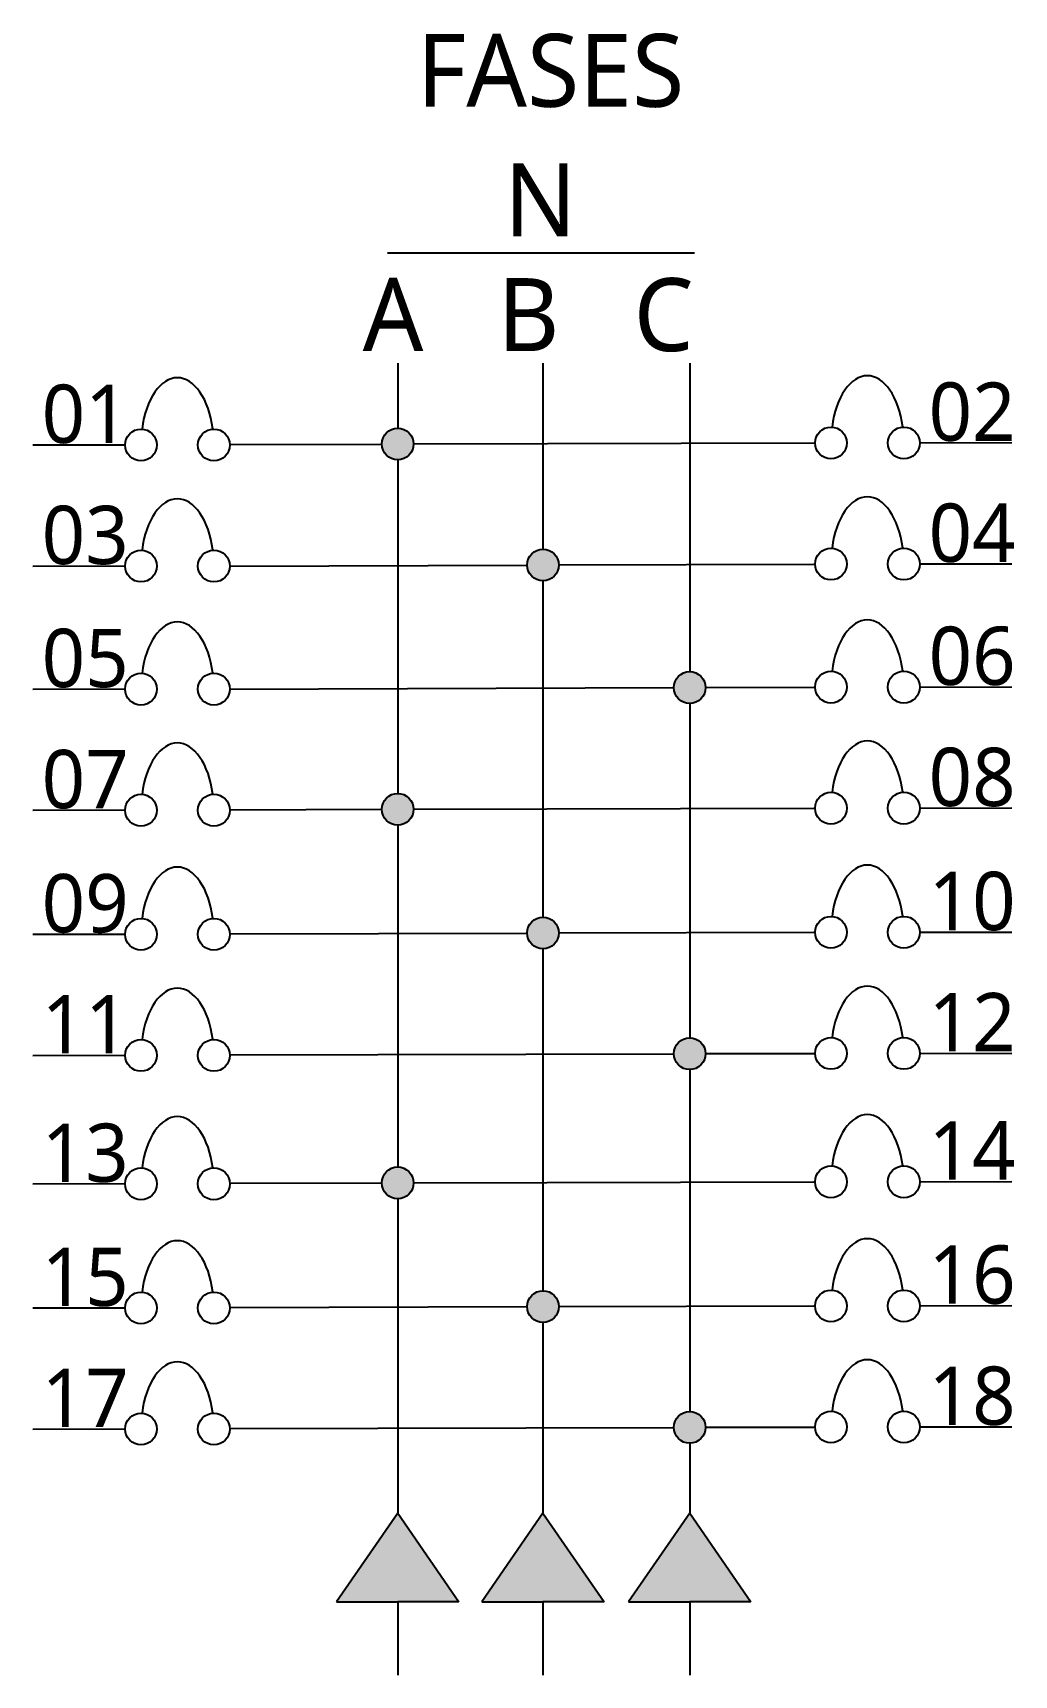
# Model space of a CAD drawing. Header units: millimetres. Extents: x -15.9 to 17.7, y -26.8 to 29.5.
import ezdxf

# ---------------------------------------------------------------- set-up
doc = ezdxf.new("R2010")
doc.units = ezdxf.units.MM

msp = doc.modelspace()

# ---------------------------------------------------------------- hatches: boundary and pattern name
h = msp.add_hatch(color=256)
h.dxf.hatch_style = 1
h.paths.add_polyline_path([(-2.824, 15.366, 1), (-3.914, 15.366, 1)])
h.paths.add_polyline_path([(1.06, 11.22, 1), (2.15, 11.22, 1)])
h.paths.add_polyline_path([(7.178, 7.021, 1), (6.089, 7.021, 1)])
h.paths.add_polyline_path([(-2.824, 2.851, 1), (-3.914, 2.851, 1)])
h.paths.add_polyline_path([(2.15, -1.388, 1), (1.06, -1.388, 1)])
h.paths.add_polyline_path([(7.178, -5.524, 1), (6.089, -5.524, 1)])
h = msp.add_hatch(color=256)
h.dxf.hatch_style = 1
h.paths.add_polyline_path([(-2.824, -9.95, 1), (-3.914, -9.95, 1)])
h.paths.add_polyline_path([(1.06, -14.189, 1), (2.15, -14.189, 1)])
h.paths.add_polyline_path([(7.178, -18.325, 1), (6.089, -18.325, 1)])
h = msp.add_hatch(color=256)
h.dxf.hatch_style = 1
h.paths.add_polyline_path([(-1.272, -24.307), (-3.369, -21.265), (-5.465, -24.307), (-3.369, -24.307)])
h = msp.add_hatch(color=256)
h.dxf.hatch_style = 1
h.paths.add_polyline_path([(3.702, -24.307), (1.605, -21.265), (-0.492, -24.307), (1.605, -24.307)])
h = msp.add_hatch(color=256)
h.dxf.hatch_style = 1
h.paths.add_polyline_path([(8.73, -24.307), (6.633, -21.265), (4.537, -24.307), (6.633, -24.307)])

# ---------------------------------------------------------------- linework, layer by layer
for p, q in [((-3.718, 21.916), (6.797, 21.916)), ((-3.369, 18.131), (-3.369, 15.91)), ((1.605, 18.131), (1.605, 11.765)), ((6.633, 18.131), (6.633, 7.565)), ((-15.866, 15.333), (-12.708, 15.341)), ((-9.121, 15.351), (-3.914, 15.364)), ((-2.824, 15.367), (10.925, 15.402)), ((14.512, 15.404), (17.671, 15.412)), ((-3.369, 14.821), (-3.369, 3.396)), ((14.512, 11.255), (17.671, 11.263)), ((-15.866, 11.184), (-12.708, 11.193)), ((-9.121, 11.184), (1.06, 11.219)), ((2.15, 11.222), (10.879, 11.252)), ((1.605, 10.676), (1.605, -0.843)), ((-15.866, 6.968), (-12.708, 6.976)), ((-9.121, 6.968), (6.089, 7.019)), ((7.178, 7.023), (10.879, 7.035)), ((14.512, 7.038), (17.671, 7.046)), ((6.633, 6.476), (6.633, -4.979)), ((-15.866, 2.819), (-12.708, 2.827)), ((-9.121, 2.836), (-3.914, 2.85)), ((-2.824, 2.853), (10.879, 2.888)), ((14.512, 2.889), (17.671, 2.897)), ((-3.369, 2.306), (-3.369, -9.405)), ((-15.866, -1.433), (-12.708, -1.425)), ((-9.121, -1.415), (1.06, -1.389)), ((2.15, -1.386), (10.879, -1.364)), ((14.512, -1.362), (17.671, -1.354)), ((1.605, -1.933), (1.605, -13.644)), ((-15.866, -5.582), (-12.708, -5.574)), ((-9.121, -5.564), (6.089, -5.525)), ((7.178, -5.522), (10.879, -5.513)), ((14.512, -5.511), (17.671, -5.503)), ((6.633, -6.069), (6.633, -17.78)), ((-15.866, -9.982), (-12.708, -9.974)), ((-9.121, -9.964), (-3.914, -9.951)), ((-2.824, -9.948), (10.879, -9.913)), ((14.512, -9.911), (17.671, -9.903)), ((-3.369, -10.494), (-3.369, -21.265)), ((-15.866, -14.234), (-12.708, -14.225)), ((-9.121, -14.216), (1.06, -14.19)), ((2.15, -14.187), (10.879, -14.165)), ((14.512, -14.163), (17.671, -14.155)), ((1.605, -14.733), (1.605, -21.265)), ((-15.866, -18.382), (-12.708, -18.374)), ((-9.121, -18.365), (6.089, -18.326)), ((7.178, -18.323), (10.879, -18.314)), ((14.512, -18.312), (17.671, -18.304)), ((6.633, -18.869), (6.633, -21.265)), ((-3.369, -21.265), (-5.465, -24.307)), ((-3.369, -21.265), (-1.272, -24.307)), ((1.605, -21.265), (-0.492, -24.307)), ((1.605, -21.265), (3.702, -24.307)), ((6.633, -21.265), (4.537, -24.307)), ((6.633, -21.265), (8.73, -24.307)), ((-5.465, -24.307), (-3.369, -24.307)), ((-3.369, -24.307), (-3.369, -26.815)), ((-1.272, -24.307), (-3.369, -24.307)), ((-0.492, -24.307), (1.605, -24.307)), ((1.605, -24.307), (1.605, -26.815)), ((3.702, -24.307), (1.605, -24.307)), ((4.537, -24.307), (6.633, -24.307)), ((6.633, -24.307), (6.633, -26.815)), ((8.73, -24.307), (6.633, -24.307))]:
    msp.add_line(p, q)
for centre in [(-12.163, 15.333), (-9.666, 15.333), (-3.369, 15.366), (11.47, 15.402), (13.967, 15.402), (-12.163, 11.184), (-9.666, 11.184), (1.605, 11.22), (11.47, 11.253), (13.967, 11.253), (-12.163, 6.968), (-9.666, 6.968), (6.633, 7.021), (11.47, 7.037), (13.967, 7.037), (-3.369, 2.851), (11.47, 2.888), (13.967, 2.888), (-12.163, 2.819), (-9.666, 2.819), (-12.163, -1.433), (-9.666, -1.433), (1.605, -1.388), (11.47, -1.364), (13.967, -1.364), (-12.163, -5.582), (-9.666, -5.582), (6.633, -5.524), (11.47, -5.513), (13.967, -5.513), (-12.163, -9.982), (-9.666, -9.982), (-3.369, -9.95), (11.47, -9.913), (13.967, -9.913), (-12.163, -14.234), (-9.666, -14.234), (1.605, -14.189), (11.47, -14.165), (13.967, -14.165), (-12.163, -18.382), (-9.666, -18.382), (6.633, -18.325), (11.47, -18.313), (13.967, -18.313)]:
    msp.add_circle(centre, 0.545)
for centre in [(-10.914, 15.333), (12.719, 15.402), (12.719, 11.253), (-10.914, 11.184), (-10.914, 6.968), (12.719, 7.037), (-10.914, 2.819), (12.719, 2.888), (-10.914, -1.433), (12.719, -1.364), (-10.914, -5.582), (12.719, -5.513), (-10.914, -9.982), (12.719, -9.913), (-10.914, -14.234), (12.719, -14.165), (-10.914, -18.382), (12.719, -18.313)]:
    msp.add_ellipse(centre, major_axis=(0, -2.304), ratio=0.541821, start_param=8.092133, end_param=10.757423)

# ---------------------------------------------------------------- texts
at = {"attachment_point": 1}
for s, width, heights, insert, char_height in [('{\\fSegoe UI|b0|i0|c0|p34;FASES}', 0.91431, [0], (-2.712, 29.418), 2.5), ('{\\fSegoe UI|b0|i0|c0|p34;N}', 0.91431, [0], (0.277, 24.977), 2.5), ('{\\fSegoe UI|b0|i0|c0|p34;A   B   C}', 16.36611, [4.706], (-4.569, 21.049), 2.5), ('{\\fSegoe UI|b0|i0|c0|p34;02}', 0.91431, [0], (14.816, 17.474), 2), ('{\\fSegoe UI|b0|i0|c0|p34;01}', 0.91431, [0], (-15.563, 17.399), 2), ('{\\fSegoe UI|b0|i0|c0|p34;03}', 0.91431, [0], (-15.563, 13.25), 2), ('{\\fSegoe UI|b0|i0|c0|p34;04}', 0.91431, [0], (14.816, 13.325), 2), ('{\\fSegoe UI|b0|i0|c0|p34;05}', 0.91431, [0], (-15.563, 9.033), 2), ('{\\fSegoe UI|b0|i0|c0|p34;06}', 0.91431, [0], (14.816, 9.108), 2), ('{\\fSegoe UI|b0|i0|c0|p34;07}', 0.91431, [0], (-15.563, 4.884), 2), ('{\\fSegoe UI|b0|i0|c0|p34;08}', 0.91431, [0], (14.816, 4.959), 2), ('{\\fSegoe UI|b0|i0|c0|p34;09}', 0.91431, [0], (-15.563, 0.632), 2), ('{\\fSegoe UI|b0|i0|c0|p34;10}', 0.91431, [0], (14.816, 0.708), 2), ('{\\fSegoe UI|b0|i0|c0|p34;11}', 0.91431, [0], (-15.563, -3.516), 2), ('{\\fSegoe UI|b0|i0|c0|p34;12}', 0.91431, [0], (14.816, -3.441), 2), ('{\\fSegoe UI|b0|i0|c0|p34;14}', 0.91431, [0], (14.816, -7.842), 2), ('{\\fSegoe UI|b0|i0|c0|p34;13}', 0.91431, [0], (-15.563, -7.917), 2), ('{\\fSegoe UI|b0|i0|c0|p34;15}', 0.91431, [0], (-15.563, -12.168), 2), ('{\\fSegoe UI|b0|i0|c0|p34;16}', 0.91431, [0], (14.816, -12.093), 2), ('{\\fSegoe UI|b0|i0|c0|p34;17}', 0.91431, [0], (-15.563, -16.317), 2), ('{\\fSegoe UI|b0|i0|c0|p34;18}', 0.91431, [0], (14.816, -16.242), 2)]:
    msp.add_mtext_dynamic_manual_height_columns(s, width=width, gutter_width=12.5, heights=heights, dxfattribs=dict(at, insert=insert, char_height=char_height))

doc.saveas('drawing.dxf')
